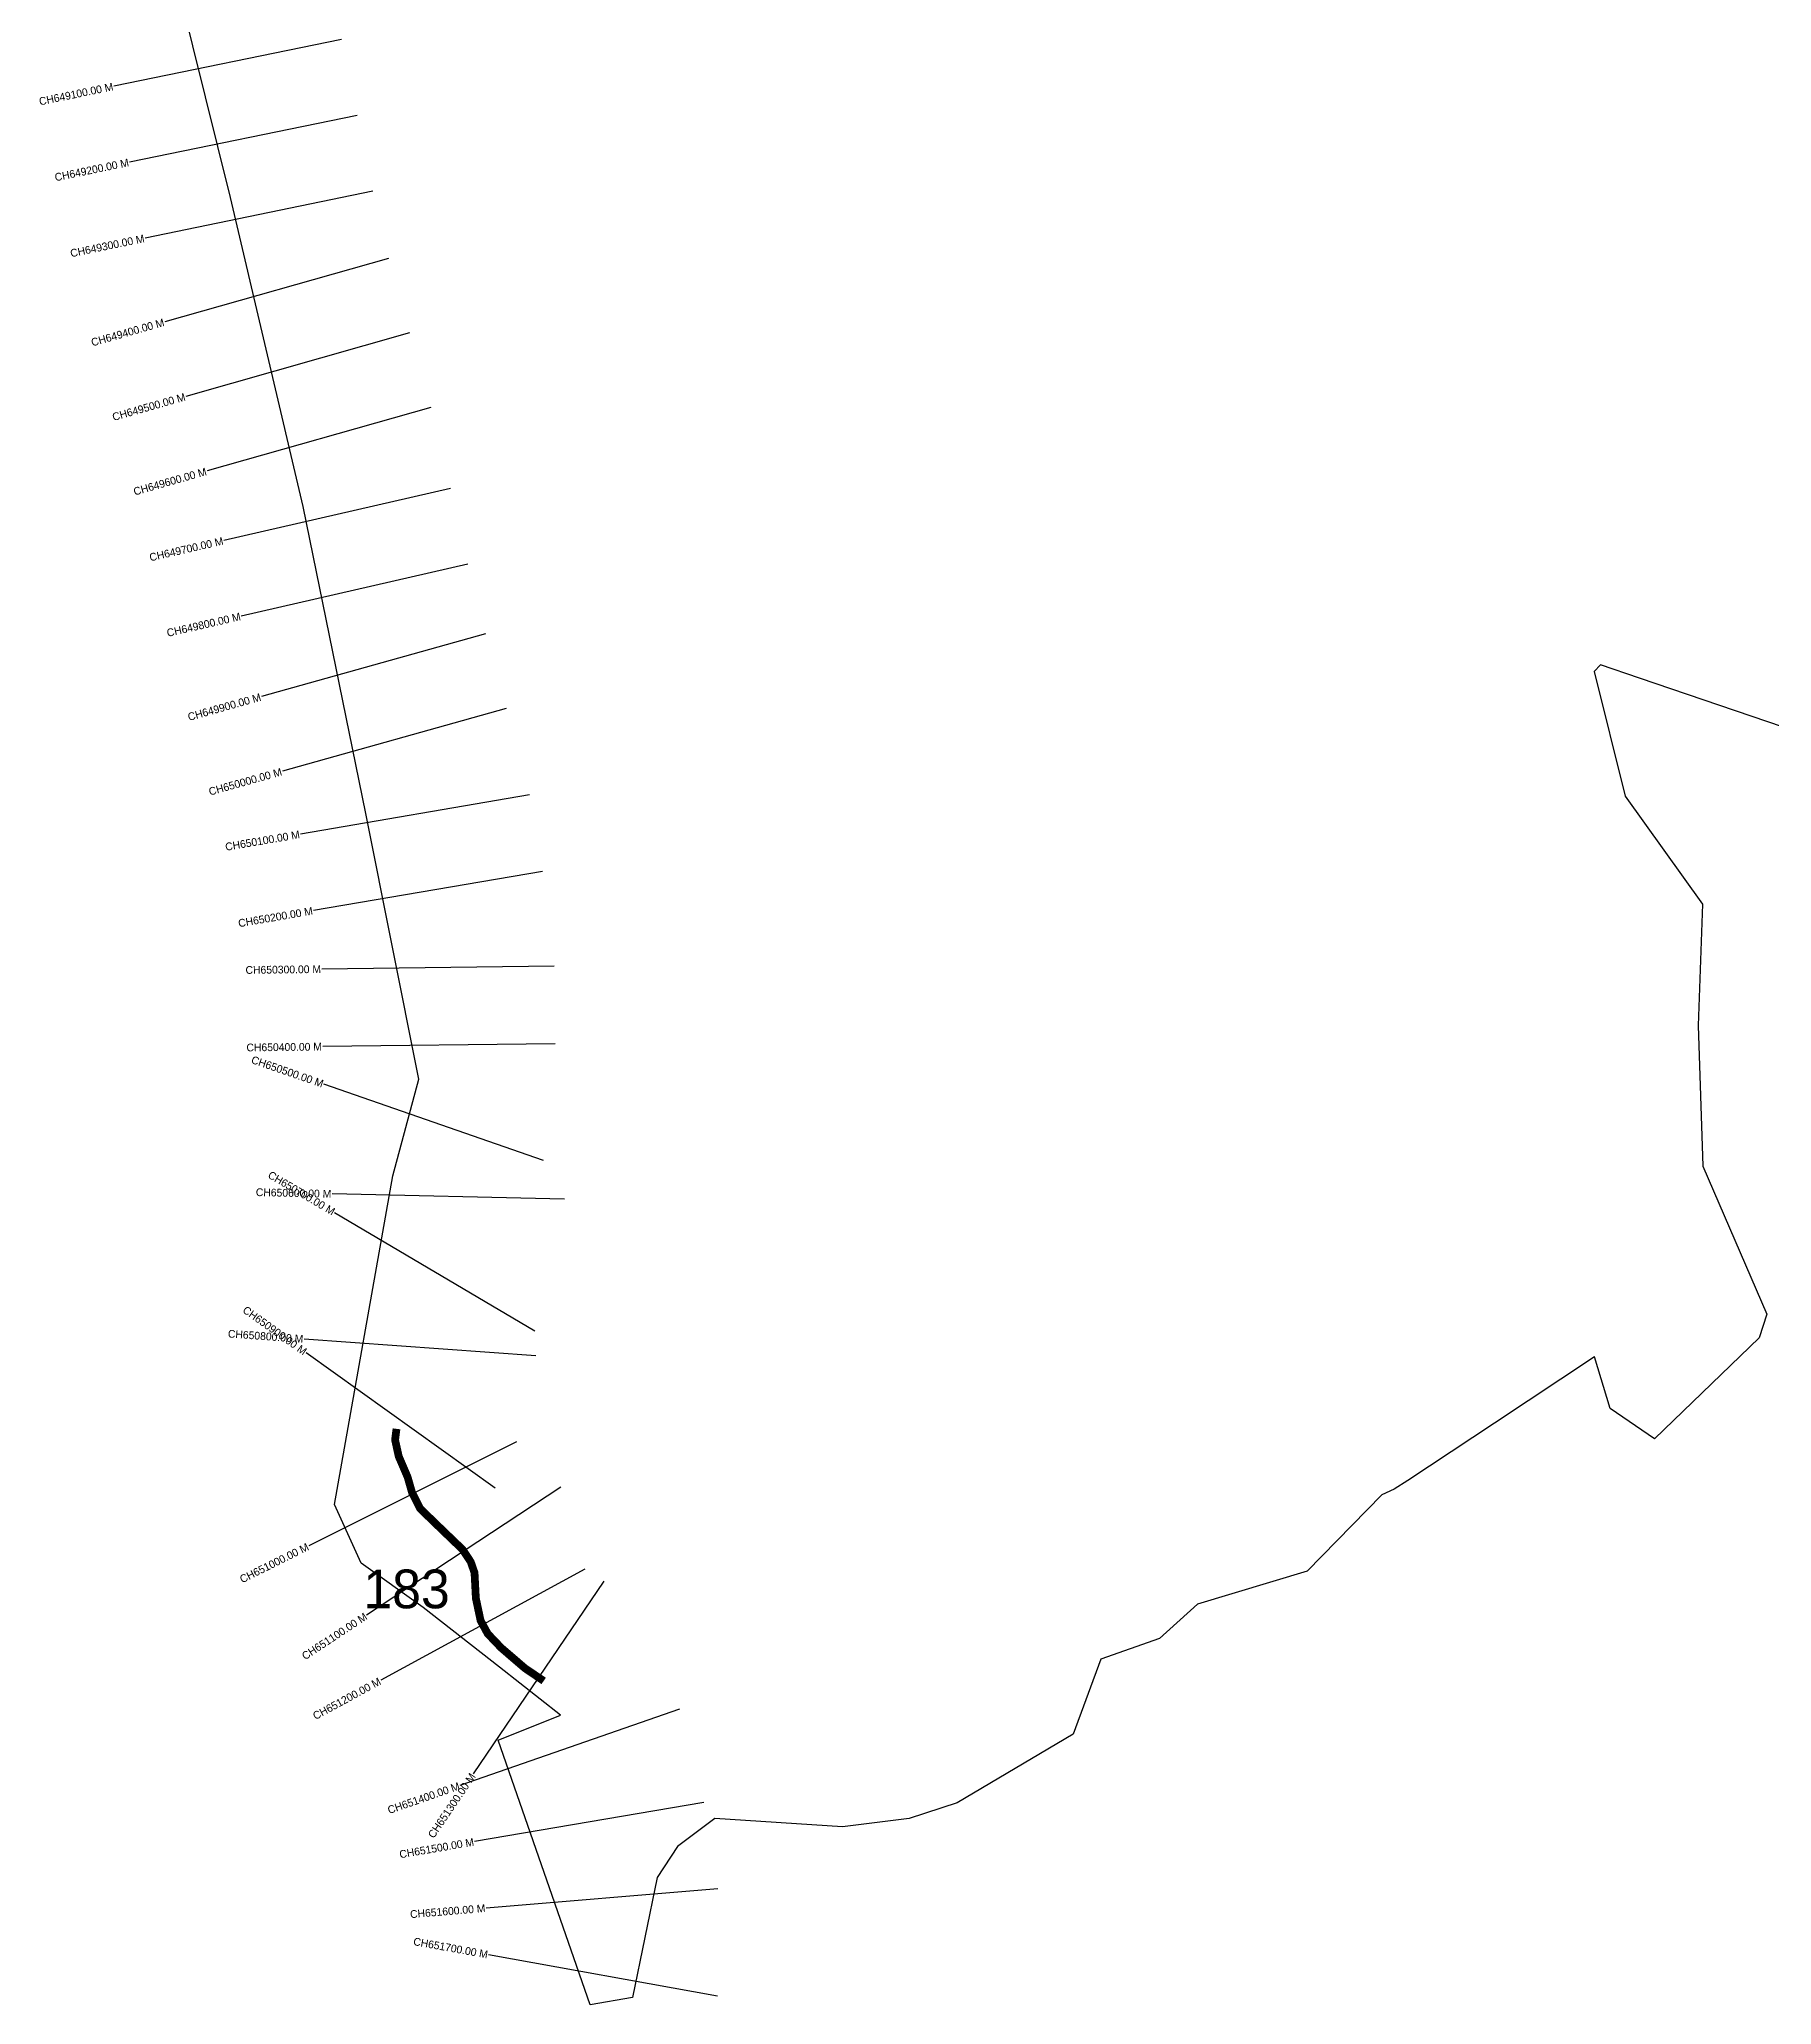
# Model space of a CAD drawing. Header units: metres. Extents: x 330422 to 335694, y 1793047 to 1798110.
# Drawn here: x 331166 to 333402, y 1793047 to 1795582 of the extents above; entities that cross this region are included whole.
import ezdxf
from ezdxf.enums import TextEntityAlignment as Align

# ---------------------------------------------------------------- set-up
doc = ezdxf.new("R2010")
doc.units = ezdxf.units.M
for name, color, linetype in [('CS', 134, 'Continuous'), ('CSMark', 6, 'Continuous'), ('UNPROTECTED', 10, 'Continuous')]:
    doc.layers.add(name, color=color, linetype=linetype)

msp = doc.modelspace()

# ---------------------------------------------------------------- linework, layer by layer
at = {"color": 6}
msp.add_lwpolyline([(333479, 1794673.6), (333231, 1794758.1), (333180.7, 1794775.3), (333172.7, 1794766.7), (333212.8, 1794605.6), (333312.3, 1794466.5), (333306.6, 1794309.8), (333312.6, 1794128.3), (333395.4, 1793937.7), (333385.5, 1793906.8), (333250.5, 1793776.9), (333193.1, 1793815.9), (333173, 1793882.7), (333043.8, 1793797.1), (332932, 1793723), (332914.7, 1793711.6), (332898.8, 1793704.6), (332802.3, 1793606.1), (332660.8, 1793563.6), (332611.9, 1793519), (332536.2, 1793492.3), (332500.4, 1793395.8), (332350.5, 1793307.1), (332288.7, 1793287.1), (332202.9, 1793276.1), (332037.9, 1793286.8), (331989.9, 1793250.7), (331963.5, 1793210.8), (331931.8, 1793056.1), (331877.4, 1793046.7), (331758.4, 1793388.1), (331839.1, 1793420.2), (331760, 1793482), (331661.6, 1793559.1), (331581.8, 1793616.4), (331547.5, 1793691.9), (331622.6, 1794116), (331656, 1794240.5), (331587.6, 1794583.4), (331506.7, 1794979.3), (331413.1, 1795377.9), (331332.3, 1795704.2)], dxfattribs=at)
at = {"layer": 'CS'}
for p, q in [((331556.5, 1795582.1), (331262.6, 1795521.6)), ((331576.6, 1795484.1), (331282.8, 1795423.7)), ((331596.8, 1795386.2), (331302.9, 1795325.7)), ((331616.9, 1795299.6), (331328.3, 1795217.7)), ((331644.2, 1795203.4), (331355.6, 1795121.5)), ((331671.5, 1795107.2), (331382.9, 1795025.3)), ((331697, 1795002.6), (331404.6, 1794935.5)), ((331719.4, 1794905.2), (331427, 1794838.1)), ((331742, 1794815.1), (331453.1, 1794734.2)), ((331768.9, 1794718.8), (331480.1, 1794637.9)), ((331799.1, 1794607.3), (331503.4, 1794556.8)), ((331815.9, 1794508.7), (331520.2, 1794458.2)), ((331830.9, 1794386.3), (331530.9, 1794382.7)), ((331832.1, 1794286.3), (331532.1, 1794282.7)), ((331817, 1794135.9), (331533.5, 1794234.2)), ((331844.1, 1794085.7), (331544.2, 1794092.7)), ((331805.7, 1793915.6), (331547.5, 1794068.4)), ((331807.2, 1793883.8), (331508, 1793905.4)), ((331754.7, 1793713.1), (331510.7, 1793887.6)), ((331782.3, 1793773), (331514, 1793638.8)), ((331839.2, 1793714.5), (331588.7, 1793549.3)), ((331870.5, 1793608.5), (331606.9, 1793465.3)), ((331894.7, 1793593), (331726.4, 1793344.7)), ((331992.6, 1793428.1), (331709.2, 1793329.6)), ((332023.7, 1793307.7), (331728, 1793257.1)), ((332041.9, 1793196.1), (331742.9, 1793171.4)), ((332041.3, 1793057.7), (331746.1, 1793111.1))]:
    msp.add_line(p, q, dxfattribs=at)
at = {"layer": 'UNPROTECTED', "const_width": 10, "flags": 128}
msp.add_lwpolyline([(331627.3, 1793789.6), (331625.5, 1793775.3), (331630.2, 1793754), (331641.7, 1793727.2), (331647.4, 1793707.3), (331657.7, 1793686.8), (331686.7, 1793658.8), (331712.7, 1793633.8), (331723.1, 1793618), (331728, 1793603.9), (331729.7, 1793571.1), (331735.8, 1793542.3), (331745, 1793525.3), (331762.5, 1793507), (331793, 1793480.8), (331817.2, 1793464.4)], dxfattribs=at)

# ---------------------------------------------------------------- texts
at = {"insert": (331584.5, 1793608.1), "char_height": 50, "attachment_point": 1}
msp.add_mtext_dynamic_manual_height_columns('\\pxt1;183', width=70.183, gutter_width=1, heights=[0], dxfattribs=at)
at = {"layer": 'CSMark'}
for s, rotation, p in [('CH649100.00 M', 11.6212, (331261.6, 1795521.4)), ('CH649200.00 M', 11.6212, (331281.8, 1795423.5)), ('CH649300.00 M', 11.6212, (331301.9, 1795325.5)), ('CH649400.00 M', 15.8523, (331327.3, 1795217.4)), ('CH649500.00 M', 15.8523, (331354.6, 1795121.2)), ('CH649600.00 M', 15.8523, (331381.9, 1795025)), ('CH649700.00 M', 12.9233, (331403.6, 1794935.3)), ('CH649800.00 M', 12.9233, (331426, 1794837.9)), ('CH649900.00 M', 15.6571, (331452.1, 1794733.9)), ('CH650000.00 M', 15.6571, (331479.1, 1794637.6)), ('CH650100.00 M', 9.6886, (331502.4, 1794556.6)), ('CH650200.00 M', 9.6886, (331519.2, 1794458)), ('CH650300.00 M', 0.6867, (331529.9, 1794382.7)), ('CH650400.00 M', 0.6867, (331531.1, 1794282.7)), ('CH650500.00 M', 340.8747, (331532.6, 1794234.5)), ('CH650700.00 M', 329.3654, (331546.7, 1794068.9)), ('CH650600.00 M', 358.6673, (331543.2, 1794092.7)), ('CH650900.00 M', 324.4435, (331509.9, 1793888.1)), ('CH650800.00 M', 355.8622, (331507, 1793905.5)), ('CH651000.00 M', 26.5774, (331513.1, 1793638.3)), ('CH651100.00 M', 33.4111, (331587.9, 1793548.8)), ('CH651200.00 M', 28.5247, (331606, 1793464.8)), ('CH651400.00 M', 19.1598, (331708.3, 1793329.3)), ('CH651300.00 M', 55.8683, (331725.9, 1793343.9)), ('CH651500.00 M', 9.7122, (331727.1, 1793256.9)), ('CH651600.00 M', 4.7225, (331741.9, 1793171.3)), ('CH651700.00 M', 349.7418, (331745.1, 1793111.3))]:
    msp.add_text(s, height=10, rotation=rotation, dxfattribs=at).set_placement(p, align=Align.MIDDLE_RIGHT)

doc.saveas('drawing.dxf')
